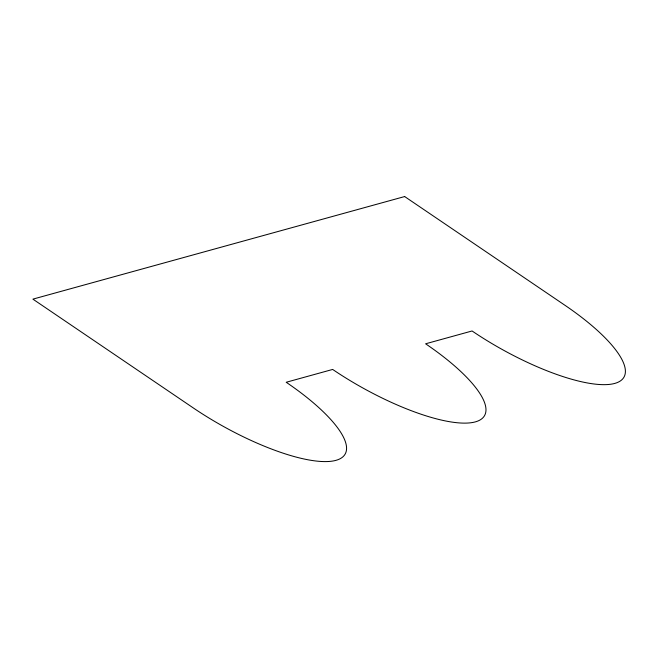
<?xml version="1.0" encoding="UTF-8"?>
<svg xmlns="http://www.w3.org/2000/svg" width="658" height="658" viewBox="0 0 658 658"><rect width="100%" height="100%" fill="white"/><g stroke="black" fill="none" stroke-linecap="round" stroke-linejoin="round"><path stroke-width="0.99" d="M404.662 196.553L32.9 299.135L193.255 407.911A120.801 35.318 29.2 0 0 335.934 460.345A120.801 35.318 29.2 0 0 286.197 382.265L332.66 369.442A120.801 35.318 29.2 0 0 475.347 421.877A120.801 35.318 29.2 0 0 425.603 343.797L472.074 330.974A120.801 35.318 29.2 0 0 614.753 383.417A120.801 35.318 29.2 0 0 565.016 305.328L404.662 196.553"/></g></svg>
